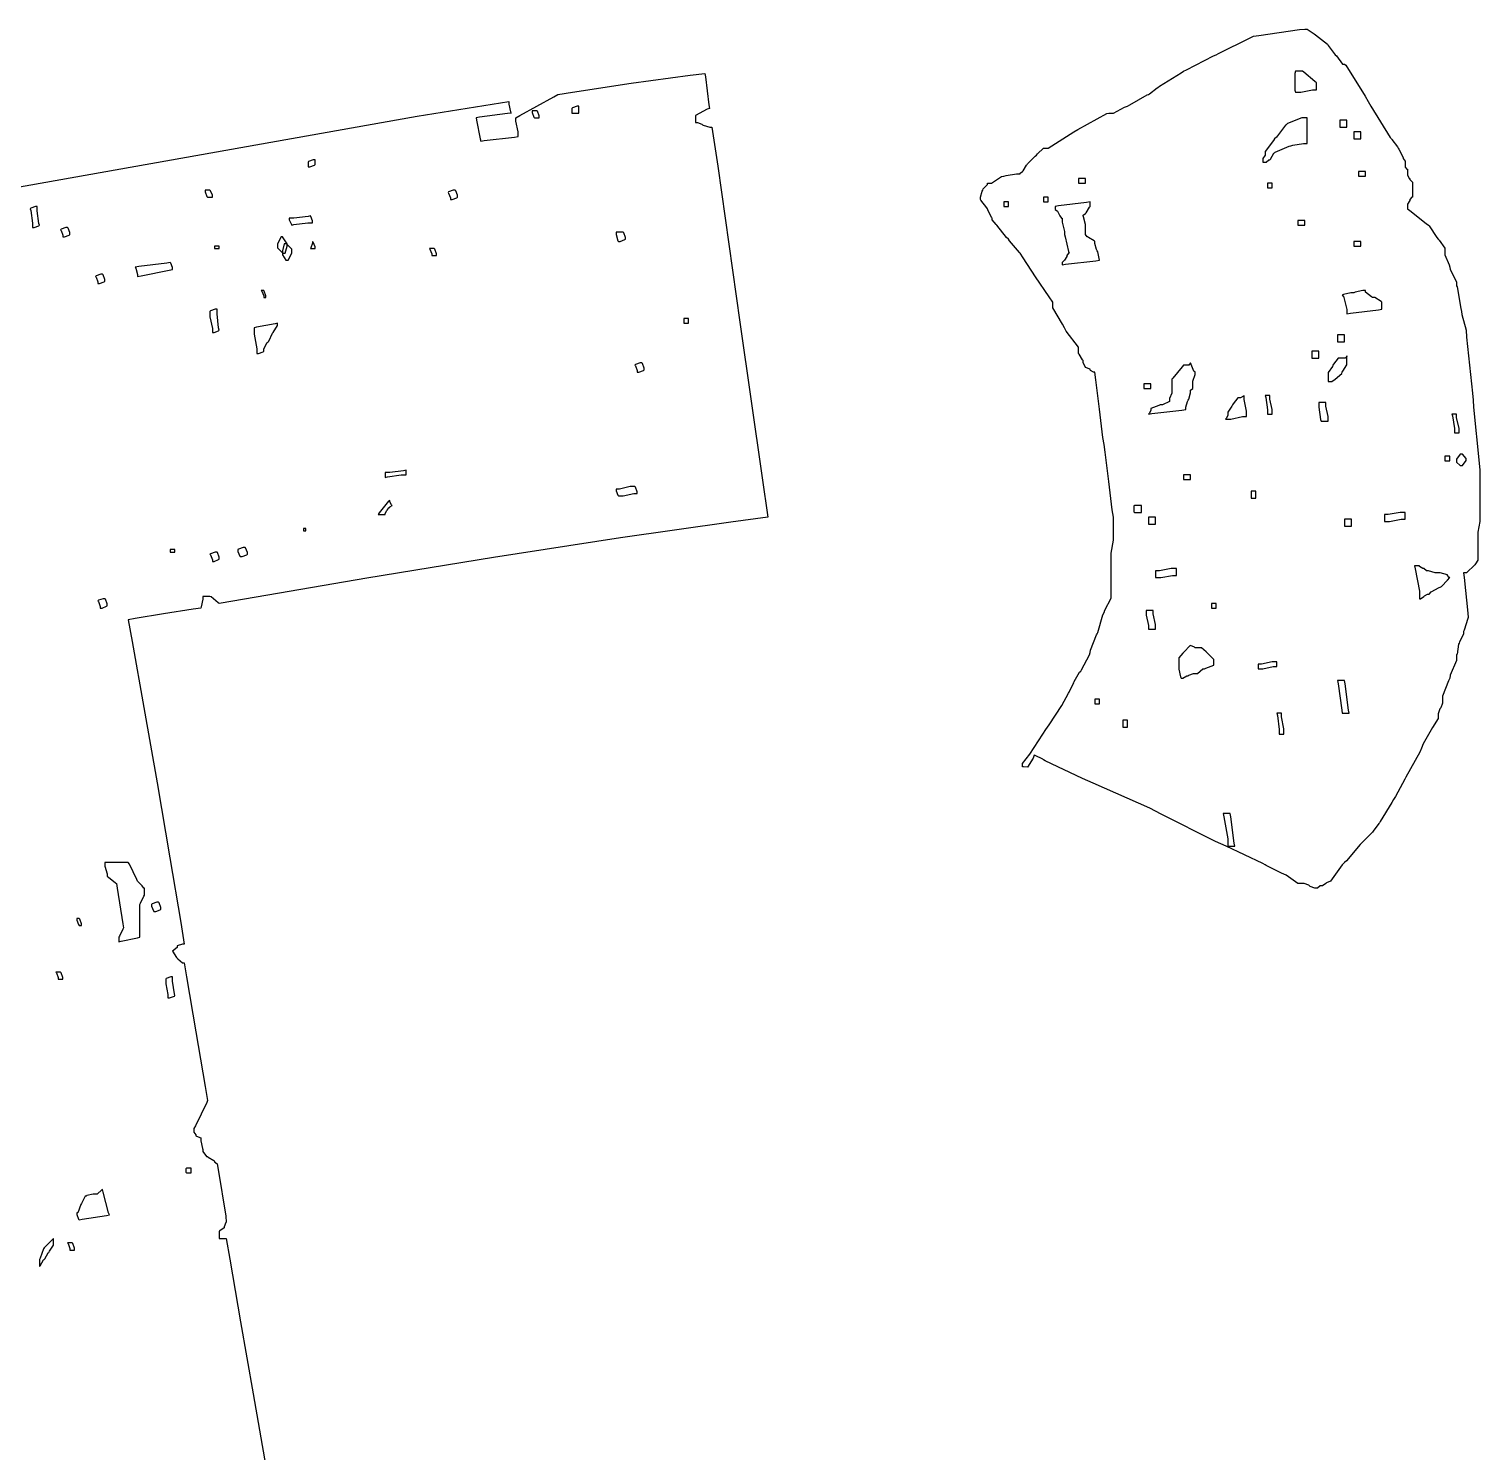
# Model space of a CAD drawing. Extents: x 54 to 303, y 49 to 296.
# Drawn here: x 120.39 to 142.31, y 272.04 to 293.55 of the extents above; entities that cross this region are included whole.
import ezdxf

# ---------------------------------------------------------------- set-up
doc = ezdxf.new("R2010")
doc.units = 0
doc.header["$MEASUREMENT"] = 0

msp = doc.modelspace()

# ---------------------------------------------------------------- linework, layer by layer
at = {"color": 7}
for points in [[(135.396, 282.399), (135.396, 282.447), (135.507, 282.589), (135.705, 282.893), (135.749, 282.964), (135.801, 283.034), (135.99, 283.325), (136.092, 283.511), (136.102, 283.527), (136.102, 283.527), (136.163, 283.651), (136.172, 283.669), (136.18, 283.687), (136.26, 283.828), (136.278, 283.846), (136.287, 283.863), (136.409, 284.092), (136.419, 284.127), (136.427, 284.163), (136.515, 284.393), (136.525, 284.409), (136.533, 284.427), (136.613, 284.693), (136.631, 284.728), (136.639, 284.763), (136.737, 284.948), (136.737, 285.008), (136.737, 285.008), (136.737, 285.195), (136.737, 285.257), (136.737, 285.327), (136.737, 285.485), (136.737, 285.538), (136.737, 285.626), (136.772, 285.824), (136.772, 285.89), (136.772, 285.962), (136.772, 286.121), (136.772, 286.173), (136.754, 286.279), (136.701, 286.708), (136.648, 287.153), (136.631, 287.267), (136.613, 287.373), (136.56, 287.802), (136.507, 288.246), (136.489, 288.36), (136.471, 288.36), (136.427, 288.388), (136.419, 288.396), (136.419, 288.405), (136.349, 288.432), (136.349, 288.432), (136.349, 288.432), (136.313, 288.51), (136.313, 288.536), (136.303, 288.546), (136.251, 288.634), (136.242, 288.642), (136.242, 288.74), (136.058, 288.979), (136.032, 289.031), (136.004, 289.085), (135.855, 289.336), (135.855, 289.418), (135.801, 289.498), (135.593, 289.803), (135.405, 290.09), (135.36, 290.16), (135.351, 290.169), (135.201, 290.346), (135.184, 290.372), (135.157, 290.398), (135.008, 290.583), (135.008, 290.583), (134.998, 290.593), (134.938, 290.666), (134.938, 290.689), (134.928, 290.698), (134.875, 290.813), (134.867, 290.829), (134.857, 290.847), (134.769, 290.963), (134.761, 290.971), (134.761, 291.007), (134.787, 291.095), (134.797, 291.112), (134.805, 291.13), (134.867, 291.196), (134.867, 291.218), (134.928, 291.218), (135.078, 291.316), (135.114, 291.324), (135.148, 291.334), (135.307, 291.358), (135.36, 291.358), (135.36, 291.368), (135.396, 291.394), (135.396, 291.394), (135.405, 291.404), (135.457, 291.492), (135.467, 291.501), (135.475, 291.51), (135.589, 291.624), (135.607, 291.641), (135.625, 291.659), (135.717, 291.747), (135.749, 291.747), (135.785, 291.747), (135.894, 291.819), (136.119, 291.96), (136.172, 291.994), (136.233, 292.03), (136.674, 292.268), (136.701, 292.276), (136.772, 292.276), (136.94, 292.366), (136.984, 292.383), (137.018, 292.401), (137.283, 292.55), (137.301, 292.559), (137.317, 292.568), (137.433, 292.657), (137.443, 292.665), (137.469, 292.683), (137.794, 292.886), (137.83, 292.912), (137.874, 292.93), (138.281, 293.142), (138.325, 293.158), (138.359, 293.176), (138.835, 293.415), (138.888, 293.441), (138.967, 293.45), (139.584, 293.539), (139.664, 293.547), (139.699, 293.547), (139.788, 293.485), (139.806, 293.475), (139.823, 293.459), (140.007, 293.317), (140.017, 293.299), (140.017, 293.299), (140.105, 293.176), (140.123, 293.158), (140.14, 293.142), (140.233, 293.018), (140.265, 293.018), (140.281, 293), (140.574, 292.533), (140.618, 292.453), (140.662, 292.383), (140.953, 291.906), (140.971, 291.888), (140.979, 291.88), (141.066, 291.765), (141.075, 291.747), (141.084, 291.731), (141.147, 291.607), (141.147, 291.607), (141.147, 291.589), (141.181, 291.549), (141.181, 291.535), (141.181, 291.519), (141.181, 291.478), (141.181, 291.465), (141.181, 291.457), (141.207, 291.43), (141.217, 291.43), (141.217, 291.412), (141.217, 291.373), (141.217, 291.358), (141.217, 291.342), (141.242, 291.288), (141.252, 291.288), (141.252, 291.272), (141.288, 291.232), (141.288, 291.218), (141.288, 291.201), (141.288, 291.148), (141.288, 291.148), (141.288, 291.131), (141.288, 291.078), (141.288, 291.078), (141.288, 291.06), (141.288, 291.02), (141.288, 291.006), (141.278, 291.006), (141.252, 290.971), (141.252, 290.971), (141.252, 290.955), (141.217, 290.901), (141.217, 290.901), (141.217, 290.865), (141.217, 290.829), (141.252, 290.803), (141.498, 290.61), (141.534, 290.583), (141.543, 290.575), (141.658, 290.398), (141.676, 290.372), (141.692, 290.354), (141.781, 290.236), (141.781, 290.196), (141.781, 290.134), (141.843, 289.983), (141.853, 289.947), (141.861, 289.913), (141.957, 289.728), (141.957, 289.667), (141.966, 289.649), (142.019, 289.322), (142.029, 289.278), (142.037, 289.234), (142.099, 288.995), (142.099, 288.995), (142.107, 288.89), (142.196, 288.043), (142.205, 287.937), (142.214, 287.832), (142.3, 286.985), (142.31, 286.879), (142.31, 286.8), (142.31, 286.622), (142.31, 286.562), (142.31, 286.465), (142.31, 286.246), (142.31, 286.173), (142.31, 286.103), (142.276, 285.944), (142.276, 285.89), (142.276, 285.838), (142.276, 285.68), (142.276, 285.68), (142.276, 285.663), (142.276, 285.623), (142.276, 285.61), (142.276, 285.61), (142.276, 285.556), (142.276, 285.538), (142.276, 285.521), (142.24, 285.467), (142.24, 285.467), (142.23, 285.451), (142.105, 285.327), (142.063, 285.327), (142.072, 285.257), (142.124, 284.718), (142.133, 284.656), (142.124, 284.639), (142.072, 284.463), (142.063, 284.445), (142.063, 284.401), (142.001, 284.287), (141.993, 284.269), (141.984, 284.252), (141.966, 284.102), (141.957, 284.092), (141.957, 284.004), (141.861, 283.784), (141.853, 283.74), (141.835, 283.695), (141.746, 283.464), (141.746, 283.387), (141.746, 283.361), (141.719, 283.29), (141.71, 283.281), (141.701, 283.272), (141.676, 283.199), (141.676, 283.174), (141.676, 283.13), (141.591, 282.994), (141.454, 282.743), (141.428, 282.681), (141.402, 282.621), (141.19, 282.24), (141.181, 282.222), (141.172, 282.214), (141.031, 281.95), (141.005, 281.905), (140.977, 281.861), (140.802, 281.57), (140.794, 281.553), (140.784, 281.544), (140.696, 281.428), (140.688, 281.41), (140.67, 281.394), (140.52, 281.244), (140.512, 281.234), (140.502, 281.226), (140.291, 280.979), (140.265, 280.952), (140.229, 280.917), (140.053, 280.671), (140.053, 280.671), (140.053, 280.671), (139.991, 280.644), (139.983, 280.635), (139.983, 280.635), (139.929, 280.599), (139.912, 280.599), (139.894, 280.599), (139.853, 280.565), (139.84, 280.565), (139.814, 280.565), (139.744, 280.591), (139.736, 280.599), (139.726, 280.609), (139.653, 280.635), (139.63, 280.635), (139.558, 280.635), (139.382, 280.759), (139.347, 280.775), (139.311, 280.793), (139.081, 280.909), (139.065, 280.917), (139.029, 280.935), (138.473, 281.2), (138.395, 281.234), (138.315, 281.27), (137.495, 281.685), (137.407, 281.729), (137.319, 281.773), (136.463, 282.152), (136.385, 282.186), (136.305, 282.222), (135.739, 282.488), (135.713, 282.505), (135.704, 282.514), (135.589, 282.567), (135.573, 282.575), (135.559, 282.527), (135.471, 282.394), (135.414, 282.399), (135.396, 282.399)], [(139.524, 292.593), (139.602, 292.593), (139.78, 292.629), (139.84, 292.629), (139.84, 292.657), (139.84, 292.716), (139.84, 292.735), (139.814, 292.753), (139.646, 292.895), (139.63, 292.912), (139.594, 292.912), (139.576, 292.912), (139.536, 292.912), (139.524, 292.912), (139.514, 292.877), (139.514, 292.621), (139.524, 292.593)], [(128.022, 292.206), (128.04, 292.206), (128.081, 292.206), (128.094, 292.206), (128.094, 292.234), (128.066, 292.304), (128.058, 292.312), (128.04, 292.312), (128, 292.312), (127.988, 292.312), (127.988, 292.286), (128.013, 292.216), (128.022, 292.206)], [(128.588, 292.276), (128.614, 292.276), (128.673, 292.276), (128.694, 292.276), (128.694, 292.304), (128.694, 292.363), (128.694, 292.383), (128.666, 292.383), (128.596, 292.356), (128.588, 292.347), (128.588, 292.347), (128.588, 292.294), (128.588, 292.276)], [(139.7, 292.206), (139.62, 292.206), (139.399, 292.118), (139.383, 292.1), (139.373, 292.092), (139.233, 291.915), (139.207, 291.888), (139.189, 291.862), (139.065, 291.696), (139.065, 291.641), (139.065, 291.641), (139.03, 291.589), (139.03, 291.571), (139.03, 291.535), (139.065, 291.535), (139.081, 291.535), (139.121, 291.571), (139.135, 291.571), (139.143, 291.58), (139.197, 291.669), (139.207, 291.677), (139.215, 291.687), (139.426, 291.775), (139.453, 291.783), (139.48, 291.793), (139.645, 291.817), (139.7, 291.817), (139.7, 291.915), (139.7, 292.135), (139.7, 292.206)], [(140.193, 292.064), (140.22, 292.064), (140.279, 292.064), (140.299, 292.064), (140.299, 292.092), (140.299, 292.151), (140.299, 292.17), (140.272, 292.17), (140.213, 292.17), (140.193, 292.17), (140.193, 292.144), (140.193, 292.085), (140.193, 292.064)], [(140.406, 291.888), (140.432, 291.888), (140.491, 291.888), (140.512, 291.888), (140.512, 291.915), (140.512, 291.975), (140.512, 291.994), (140.484, 291.994), (140.425, 291.994), (140.406, 291.994), (140.406, 291.968), (140.406, 291.908), (140.406, 291.888)], [(124.601, 291.465), (124.627, 291.465), (124.697, 291.492), (124.707, 291.501), (124.707, 291.519), (124.707, 291.558), (124.707, 291.571), (124.679, 291.571), (124.609, 291.545), (124.601, 291.535), (124.601, 291.519), (124.601, 291.478), (124.601, 291.465)], [(140.476, 291.324), (140.502, 291.324), (140.561, 291.324), (140.582, 291.324), (140.582, 291.342), (140.582, 291.382), (140.582, 291.394), (140.554, 291.394), (140.495, 291.394), (140.476, 291.394), (140.476, 291.378), (140.476, 291.324), (140.476, 291.324)], [(136.242, 291.218), (136.269, 291.218), (136.328, 291.218), (136.349, 291.218), (136.349, 291.236), (136.349, 291.276), (136.349, 291.288), (136.321, 291.288), (136.262, 291.288), (136.242, 291.288), (136.242, 291.272), (136.242, 291.232), (136.242, 291.218)], [(139.101, 291.148), (139.117, 291.148), (139.157, 291.148), (139.171, 291.148), (139.171, 291.166), (139.171, 291.206), (139.171, 291.218), (139.153, 291.218), (139.113, 291.218), (139.101, 291.218), (139.101, 291.201), (139.101, 291.162), (139.101, 291.148)], [(123.083, 291.006), (123.101, 291.006), (123.142, 291.006), (123.155, 291.006), (123.155, 291.034), (123.128, 291.104), (123.119, 291.112), (123.101, 291.112), (123.062, 291.112), (123.049, 291.112), (123.049, 291.086), (123.074, 291.016), (123.083, 291.006)], [(126.753, 290.971), (126.78, 290.971), (126.85, 290.998), (126.86, 291.006), (126.86, 291.034), (126.832, 291.104), (126.824, 291.112), (126.796, 291.112), (126.726, 291.087), (126.717, 291.078), (126.726, 291.069), (126.753, 290.996), (126.753, 290.971)], [(135.713, 290.935), (135.73, 290.935), (135.77, 290.935), (135.783, 290.935), (135.783, 290.953), (135.783, 290.993), (135.783, 291.006), (135.766, 291.006), (135.726, 291.006), (135.713, 291.006), (135.713, 290.989), (135.713, 290.949), (135.713, 290.935)], [(120.438, 290.548), (120.464, 290.548), (120.534, 290.575), (120.544, 290.583), (120.534, 290.61), (120.51, 290.802), (120.51, 290.865), (120.482, 290.865), (120.412, 290.839), (120.403, 290.829), (120.412, 290.803), (120.438, 290.613), (120.438, 290.548)], [(135.114, 290.865), (135.13, 290.865), (135.17, 290.865), (135.184, 290.865), (135.184, 290.883), (135.184, 290.923), (135.184, 290.935), (135.166, 290.935), (135.126, 290.935), (135.114, 290.935), (135.114, 290.919), (135.114, 290.879), (135.114, 290.865)], [(136.102, 290.16), (136.092, 290.16), (136.066, 290.124), (136.066, 290.124), (136.066, 290.108), (136.032, 290.054), (136.032, 290.054), (135.996, 290.019), (135.996, 289.983), (136.048, 289.993), (136.507, 290.045), (136.561, 290.054), (136.561, 290.054), (136.533, 290.178), (136.525, 290.196), (136.515, 290.213), (136.489, 290.306), (136.489, 290.336), (136.479, 290.346), (136.393, 290.398), (136.385, 290.406), (136.375, 290.406), (136.349, 290.442), (136.349, 290.442), (136.349, 290.47), (136.349, 290.529), (136.349, 290.548), (136.349, 290.593), (136.321, 290.707), (136.313, 290.725), (136.313, 290.734), (136.349, 290.759), (136.349, 290.759), (136.357, 290.769), (136.409, 290.857), (136.419, 290.865), (136.419, 290.883), (136.419, 290.923), (136.419, 290.935), (136.365, 290.927), (135.942, 290.875), (135.89, 290.865), (135.89, 290.829), (135.89, 290.821), (135.926, 290.795), (135.926, 290.795), (135.96, 290.725), (135.96, 290.725), (135.986, 290.689), (135.996, 290.689), (135.996, 290.628), (136.032, 290.489), (136.032, 290.442), (136.04, 290.408), (136.092, 290.187), (136.102, 290.16)], [(120.897, 290.406), (120.923, 290.406), (120.993, 290.434), (121.003, 290.442), (121.003, 290.47), (120.975, 290.54), (120.967, 290.548), (120.941, 290.548), (120.87, 290.522), (120.862, 290.513), (120.87, 290.504), (120.897, 290.431), (120.897, 290.406)], [(124.354, 290.583), (124.389, 290.593), (124.599, 290.619), (124.671, 290.619), (124.671, 290.646), (124.645, 290.716), (124.637, 290.725), (124.601, 290.716), (124.389, 290.689), (124.318, 290.689), (124.318, 290.663), (124.345, 290.601), (124.354, 290.583)], [(139.56, 290.583), (139.586, 290.583), (139.644, 290.583), (139.664, 290.583), (139.664, 290.601), (139.664, 290.641), (139.664, 290.653), (139.638, 290.653), (139.579, 290.653), (139.56, 290.653), (139.56, 290.653), (139.56, 290.601), (139.56, 290.583)], [(124.214, 290.406), (124.196, 290.406), (124.142, 290.302), (124.142, 290.266), (124.142, 290.24), (124.22, 290.16), (124.248, 290.16), (124.256, 290.16), (124.284, 290.266), (124.284, 290.3), (124.274, 290.318), (124.214, 290.406), (124.214, 290.406)], [(124.248, 290.3), (124.238, 290.3), (124.214, 290.196), (124.214, 290.16), (124.214, 290.134), (124.266, 290.054), (124.284, 290.054), (124.301, 290.054), (124.354, 290.161), (124.354, 290.196), (124.354, 290.222), (124.274, 290.3), (124.248, 290.3)], [(124.637, 290.23), (124.653, 290.23), (124.693, 290.23), (124.707, 290.23), (124.707, 290.257), (124.679, 290.328), (124.671, 290.336), (124.671, 290.31), (124.645, 290.24), (124.637, 290.23)], [(129.293, 290.336), (129.319, 290.336), (129.389, 290.364), (129.399, 290.372), (129.399, 290.398), (129.372, 290.468), (129.363, 290.477), (129.336, 290.477), (129.276, 290.477), (129.257, 290.477), (129.257, 290.442), (129.284, 290.346), (129.293, 290.336)], [(140.406, 290.266), (140.432, 290.266), (140.491, 290.266), (140.512, 290.266), (140.512, 290.284), (140.512, 290.324), (140.512, 290.336), (140.484, 290.336), (140.425, 290.336), (140.406, 290.336), (140.406, 290.336), (140.406, 290.284), (140.406, 290.266)], [(123.19, 290.23), (123.206, 290.23), (123.246, 290.23), (123.26, 290.23), (123.26, 290.266), (123.242, 290.266), (123.202, 290.266), (123.19, 290.266), (123.19, 290.266), (123.19, 290.24), (123.19, 290.23)], [(126.471, 290.124), (126.487, 290.124), (126.527, 290.124), (126.541, 290.124), (126.541, 290.152), (126.515, 290.222), (126.507, 290.23), (126.489, 290.23), (126.448, 290.23), (126.435, 290.23), (126.443, 290.222), (126.471, 290.149), (126.471, 290.124)], [(122.025, 289.807), (122.078, 289.816), (122.501, 289.905), (122.554, 289.913), (122.554, 289.941), (122.528, 290.011), (122.52, 290.019), (122.466, 290.011), (122.043, 289.957), (121.991, 289.947), (121.999, 289.931), (122.025, 289.839), (122.025, 289.807)], [(121.426, 289.701), (121.452, 289.701), (121.522, 289.728), (121.532, 289.737), (121.532, 289.764), (121.504, 289.834), (121.496, 289.843), (121.47, 289.843), (121.4, 289.816), (121.392, 289.807), (121.4, 289.799), (121.426, 289.726), (121.426, 289.701)], [(123.931, 289.49), (123.965, 289.49), (123.965, 289.516), (123.939, 289.586), (123.931, 289.595), (123.895, 289.595), (123.904, 289.586), (123.931, 289.515), (123.931, 289.49)], [(140.299, 289.242), (140.352, 289.252), (140.775, 289.305), (140.829, 289.314), (140.829, 289.34), (140.829, 289.399), (140.829, 289.418), (140.819, 289.428), (140.72, 289.49), (140.688, 289.49), (140.67, 289.5), (140.582, 289.571), (140.582, 289.595), (140.538, 289.595), (140.422, 289.57), (140.406, 289.56), (140.361, 289.56), (140.246, 289.534), (140.229, 289.524), (140.246, 289.508), (140.299, 289.31), (140.299, 289.242)], [(123.155, 288.961), (123.182, 288.961), (123.25, 288.987), (123.26, 288.995), (123.25, 289.031), (123.226, 289.243), (123.226, 289.314), (123.198, 289.314), (123.128, 289.287), (123.119, 289.278), (123.119, 289.199), (123.155, 289.021), (123.155, 288.961)], [(123.825, 288.642), (123.851, 288.642), (123.921, 288.67), (123.931, 288.678), (123.931, 288.714), (123.983, 288.811), (124.001, 288.819), (124.01, 288.829), (124.062, 288.953), (124.072, 288.961), (124.072, 288.961), (124.142, 289.067), (124.142, 289.101), (124.106, 289.093), (123.824, 289.041), (123.789, 289.031), (123.789, 288.935), (123.825, 288.715), (123.825, 288.642)], [(130.281, 289.101), (130.298, 289.101), (130.338, 289.101), (130.351, 289.101), (130.351, 289.119), (130.351, 289.159), (130.351, 289.172), (130.333, 289.172), (130.294, 289.172), (130.281, 289.172), (130.281, 289.155), (130.281, 289.101), (130.281, 289.101)], [(140.159, 288.819), (140.185, 288.819), (140.244, 288.819), (140.265, 288.819), (140.265, 288.846), (140.265, 288.906), (140.265, 288.925), (140.237, 288.925), (140.178, 288.925), (140.159, 288.925), (140.159, 288.899), (140.159, 288.84), (140.159, 288.819)], [(139.77, 288.572), (139.796, 288.572), (139.856, 288.572), (139.876, 288.572), (139.876, 288.6), (139.876, 288.659), (139.876, 288.678), (139.849, 288.678), (139.79, 288.678), (139.77, 288.678), (139.77, 288.652), (139.77, 288.593), (139.77, 288.572)], [(140.299, 288.608), (140.299, 288.6), (140.273, 288.572), (140.265, 288.572), (140.247, 288.572), (140.206, 288.572), (140.193, 288.572), (140.167, 288.572), (140.097, 288.484), (140.089, 288.466), (140.079, 288.449), (140.017, 288.357), (140.017, 288.326), (140.017, 288.3), (140.017, 288.24), (140.017, 288.219), (140.053, 288.219), (140.069, 288.219), (140.123, 288.255), (140.123, 288.255), (140.123, 288.255), (140.22, 288.344), (140.229, 288.36), (140.237, 288.378), (140.299, 288.472), (140.299, 288.502), (140.299, 288.53), (140.299, 288.589), (140.299, 288.608)], [(129.576, 288.36), (129.602, 288.36), (129.672, 288.388), (129.682, 288.396), (129.682, 288.423), (129.654, 288.494), (129.646, 288.502), (129.618, 288.502), (129.548, 288.476), (129.54, 288.466), (129.548, 288.458), (129.576, 288.385), (129.576, 288.36)], [(137.936, 288.502), (137.936, 288.502), (137.909, 288.466), (137.9, 288.466), (137.882, 288.466), (137.842, 288.466), (137.83, 288.466), (137.812, 288.44), (137.67, 288.273), (137.654, 288.255), (137.654, 288.237), (137.654, 288.198), (137.654, 288.183), (137.654, 288.183), (137.654, 288.105), (137.654, 288.079), (137.654, 288.044), (137.619, 287.964), (137.619, 287.937), (137.619, 287.92), (137.512, 287.867), (137.477, 287.867), (137.459, 287.859), (137.337, 287.813), (137.337, 287.796), (137.337, 287.78), (137.309, 287.736), (137.301, 287.726), (137.353, 287.736), (137.804, 287.788), (137.866, 287.796), (137.866, 287.832), (137.891, 287.92), (137.9, 287.937), (137.909, 287.955), (137.936, 288.049), (137.936, 288.079), (137.936, 288.089), (137.972, 288.113), (137.972, 288.113), (137.972, 288.113), (137.972, 288.149), (137.972, 288.149), (137.972, 288.183), (137.972, 288.228), (138.006, 288.327), (138.006, 288.36), (137.988, 288.378), (137.936, 288.502), (137.936, 288.502)], [(137.231, 288.113), (137.257, 288.113), (137.316, 288.113), (137.337, 288.113), (137.337, 288.131), (137.337, 288.171), (137.337, 288.183), (137.309, 288.183), (137.25, 288.183), (137.231, 288.183), (137.231, 288.167), (137.231, 288.127), (137.231, 288.113)], [(138.678, 287.973), (138.65, 287.973), (138.58, 287.885), (138.571, 287.867), (138.562, 287.85), (138.501, 287.758), (138.501, 287.726), (138.501, 287.708), (138.473, 287.664), (138.465, 287.654), (138.544, 287.654), (138.722, 287.69), (138.782, 287.69), (138.782, 287.77), (138.748, 287.948), (138.748, 288.007), (138.738, 287.999), (138.693, 287.973), (138.678, 287.973)], [(139.101, 287.726), (139.117, 287.726), (139.157, 287.726), (139.171, 287.726), (139.171, 287.796), (139.135, 287.955), (139.135, 288.007), (139.117, 288.007), (139.077, 288.007), (139.065, 288.007), (139.073, 287.981), (139.101, 287.791), (139.101, 287.726)], [(139.912, 287.62), (139.938, 287.62), (139.996, 287.62), (140.017, 287.62), (140.017, 287.692), (139.983, 287.85), (139.983, 287.903), (139.955, 287.903), (139.896, 287.903), (139.876, 287.903), (139.876, 287.832), (139.902, 287.648), (139.912, 287.62)], [(141.923, 287.444), (141.939, 287.444), (141.979, 287.444), (141.993, 287.444), (141.993, 287.515), (141.957, 287.674), (141.957, 287.726), (141.939, 287.726), (141.899, 287.726), (141.887, 287.726), (141.895, 287.7), (141.923, 287.508), (141.923, 287.444)], [(141.781, 287.021), (141.799, 287.021), (141.839, 287.021), (141.853, 287.021), (141.853, 287.038), (141.853, 287.079), (141.853, 287.091), (141.835, 287.091), (141.793, 287.091), (141.781, 287.091), (141.781, 287.074), (141.781, 287.034), (141.781, 287.021)], [(142.029, 287.125), (142.011, 287.125), (141.957, 287.047), (141.957, 287.021), (141.957, 287.003), (142.011, 286.949), (142.029, 286.949), (142.045, 286.949), (142.099, 287.029), (142.099, 287.055), (142.099, 287.056), (142.045, 287.125), (142.029, 287.125)], [(125.765, 286.772), (125.8, 286.782), (126.01, 286.808), (126.082, 286.808), (126.082, 286.826), (126.082, 286.866), (126.082, 286.879), (126.046, 286.87), (125.835, 286.844), (125.765, 286.844), (125.765, 286.826), (125.765, 286.772), (125.765, 286.772)], [(137.83, 286.738), (137.856, 286.738), (137.915, 286.738), (137.936, 286.738), (137.936, 286.756), (137.936, 286.796), (137.936, 286.808), (137.909, 286.808), (137.849, 286.808), (137.83, 286.808), (137.83, 286.808), (137.83, 286.756), (137.83, 286.738)], [(129.293, 286.492), (129.363, 286.492), (129.522, 286.526), (129.576, 286.526), (129.576, 286.553), (129.548, 286.624), (129.54, 286.632), (129.468, 286.632), (129.31, 286.596), (129.257, 286.596), (129.257, 286.57), (129.284, 286.501), (129.293, 286.492)], [(138.854, 286.456), (138.87, 286.456), (138.91, 286.456), (138.924, 286.456), (138.924, 286.483), (138.924, 286.542), (138.924, 286.562), (138.906, 286.562), (138.866, 286.562), (138.854, 286.562), (138.854, 286.536), (138.854, 286.476), (138.854, 286.456)], [(125.659, 286.209), (125.676, 286.209), (125.716, 286.209), (125.729, 286.209), (125.765, 286.209), (125.765, 286.227), (125.791, 286.271), (125.801, 286.279), (125.801, 286.289), (125.826, 286.315), (125.835, 286.315), (125.835, 286.325), (125.871, 286.349), (125.871, 286.349), (125.862, 286.359), (125.835, 286.404), (125.835, 286.42), (125.817, 286.411), (125.676, 286.236), (125.659, 286.209)], [(137.09, 286.243), (137.116, 286.243), (137.174, 286.243), (137.195, 286.243), (137.195, 286.271), (137.195, 286.33), (137.195, 286.349), (137.168, 286.349), (137.109, 286.349), (137.09, 286.349), (137.08, 286.341), (137.08, 286.253), (137.09, 286.243)], [(137.301, 286.067), (137.327, 286.067), (137.386, 286.067), (137.407, 286.067), (137.407, 286.095), (137.407, 286.154), (137.407, 286.173), (137.379, 286.173), (137.32, 286.173), (137.301, 286.173), (137.301, 286.147), (137.301, 286.088), (137.301, 286.067)], [(140.265, 286.033), (140.291, 286.033), (140.349, 286.033), (140.37, 286.033), (140.37, 286.06), (140.37, 286.119), (140.37, 286.139), (140.343, 286.139), (140.284, 286.139), (140.265, 286.139), (140.265, 286.112), (140.265, 286.053), (140.265, 286.033)], [(140.865, 286.103), (140.943, 286.103), (141.121, 286.139), (141.181, 286.139), (141.181, 286.165), (141.181, 286.224), (141.181, 286.243), (141.102, 286.243), (140.924, 286.209), (140.865, 286.209), (140.865, 286.183), (140.865, 286.124), (140.865, 286.103)], [(124.531, 285.962), (124.567, 285.962), (124.567, 285.997), (124.531, 285.997), (124.531, 285.997), (124.531, 285.972), (124.531, 285.962)], [(123.578, 285.574), (123.605, 285.574), (123.675, 285.601), (123.685, 285.61), (123.685, 285.636), (123.657, 285.706), (123.649, 285.714), (123.621, 285.714), (123.551, 285.689), (123.542, 285.68), (123.542, 285.654), (123.569, 285.583), (123.578, 285.574)], [(122.52, 285.644), (122.537, 285.644), (122.577, 285.644), (122.59, 285.644), (122.59, 285.68), (122.572, 285.68), (122.532, 285.68), (122.52, 285.68), (122.52, 285.644)], [(123.155, 285.503), (123.182, 285.503), (123.25, 285.53), (123.26, 285.538), (123.26, 285.565), (123.234, 285.636), (123.226, 285.644), (123.198, 285.644), (123.128, 285.619), (123.119, 285.61), (123.128, 285.601), (123.155, 285.528), (123.155, 285.503)], [(137.407, 285.257), (137.486, 285.257), (137.663, 285.291), (137.724, 285.291), (137.724, 285.319), (137.724, 285.378), (137.724, 285.397), (137.644, 285.397), (137.466, 285.361), (137.407, 285.361), (137.407, 285.335), (137.407, 285.277), (137.407, 285.257)], [(141.394, 284.938), (141.41, 284.938), (141.464, 284.974), (141.464, 284.974), (141.472, 284.984), (141.518, 285.008), (141.534, 285.008), (141.543, 285.008), (141.57, 285.044), (141.57, 285.044), (141.57, 285.044), (141.692, 285.107), (141.71, 285.115), (141.727, 285.125), (141.817, 285.221), (141.817, 285.221), (141.853, 285.257), (141.843, 285.257), (141.817, 285.291), (141.817, 285.291), (141.817, 285.301), (141.71, 285.327), (141.676, 285.327), (141.632, 285.327), (141.533, 285.361), (141.5, 285.361), (141.464, 285.397), (141.446, 285.397), (141.394, 285.425), (141.394, 285.433), (141.358, 285.433), (141.323, 285.433), (141.332, 285.389), (141.394, 285.052), (141.394, 284.938)], [(121.462, 284.798), (121.488, 284.798), (121.558, 284.824), (121.568, 284.832), (121.568, 284.86), (121.54, 284.93), (121.532, 284.938), (121.504, 284.938), (121.434, 284.914), (121.426, 284.904), (121.434, 284.896), (121.462, 284.823), (121.462, 284.798)], [(138.253, 284.798), (138.271, 284.798), (138.311, 284.798), (138.325, 284.798), (138.325, 284.816), (138.325, 284.856), (138.325, 284.868), (138.307, 284.868), (138.266, 284.868), (138.253, 284.868), (138.253, 284.868), (138.253, 284.816), (138.253, 284.798)], [(137.301, 284.479), (137.327, 284.479), (137.386, 284.479), (137.407, 284.479), (137.407, 284.551), (137.371, 284.71), (137.371, 284.762), (137.345, 284.762), (137.286, 284.762), (137.267, 284.762), (137.267, 284.692), (137.301, 284.533), (137.301, 284.479)], [(137.936, 284.233), (137.927, 284.225), (137.838, 284.136), (137.83, 284.127), (137.82, 284.118), (137.76, 284.047), (137.76, 284.022), (137.76, 283.996), (137.76, 283.936), (137.76, 283.916), (137.76, 283.872), (137.786, 283.758), (137.796, 283.74), (137.822, 283.74), (137.88, 283.774), (137.9, 283.774), (137.909, 283.784), (137.982, 283.81), (138.006, 283.81), (138.041, 283.81), (138.121, 283.88), (138.148, 283.88), (138.165, 283.89), (138.289, 283.935), (138.289, 283.95), (138.289, 283.986), (138.289, 284.022), (138.279, 284.032), (138.191, 284.118), (138.183, 284.127), (138.173, 284.136), (138.1, 284.198), (138.077, 284.198), (138.059, 284.198), (138.019, 284.198), (138.006, 284.198), (137.997, 284.208), (137.936, 284.233), (137.936, 284.233)], [(138.958, 283.88), (139.029, 283.88), (139.187, 283.916), (139.241, 283.916), (139.241, 283.934), (139.241, 283.974), (139.241, 283.986), (139.169, 283.986), (139.011, 283.95), (138.958, 283.95), (138.958, 283.934), (138.958, 283.894), (138.958, 283.88)], [(140.229, 283.21), (140.255, 283.21), (140.315, 283.21), (140.335, 283.21), (140.325, 283.254), (140.273, 283.651), (140.265, 283.704), (140.237, 283.704), (140.178, 283.704), (140.159, 283.704), (140.167, 283.651), (140.22, 283.254), (140.229, 283.21)], [(136.489, 283.351), (136.507, 283.351), (136.547, 283.351), (136.561, 283.351), (136.561, 283.369), (136.561, 283.409), (136.561, 283.421), (136.543, 283.421), (136.502, 283.421), (136.489, 283.421), (136.489, 283.405), (136.489, 283.365), (136.489, 283.351)], [(136.914, 282.998), (136.93, 282.998), (136.97, 282.998), (136.984, 282.998), (136.984, 283.025), (136.984, 283.085), (136.984, 283.104), (136.966, 283.104), (136.926, 283.104), (136.914, 283.104), (136.914, 283.078), (136.914, 283.019), (136.914, 282.998)], [(139.277, 282.892), (139.294, 282.892), (139.333, 282.892), (139.347, 282.892), (139.347, 282.972), (139.311, 283.151), (139.311, 283.21), (139.294, 283.21), (139.253, 283.21), (139.241, 283.21), (139.25, 283.176), (139.277, 282.964), (139.277, 282.892)], [(138.501, 281.2), (138.527, 281.2), (138.585, 281.2), (138.606, 281.2), (138.596, 281.244), (138.544, 281.641), (138.535, 281.693), (138.508, 281.693), (138.449, 281.693), (138.429, 281.693), (138.438, 281.641), (138.501, 281.31), (138.501, 281.2)], [(121.744, 279.823), (121.744, 279.806), (121.744, 279.767), (121.744, 279.753), (121.779, 279.762), (122.025, 279.815), (122.061, 279.823), (122.061, 279.895), (122.061, 280.053), (122.061, 280.106), (122.061, 280.159), (122.061, 280.318), (122.061, 280.318), (122.069, 280.336), (122.122, 280.442), (122.131, 280.458), (122.131, 280.494), (122.131, 280.512), (122.131, 280.552), (122.131, 280.565), (122.122, 280.565), (122.097, 280.599), (122.097, 280.599), (122.097, 280.599), (122.034, 280.662), (122.025, 280.671), (122.016, 280.697), (121.901, 280.925), (121.885, 280.952), (121.841, 280.952), (121.741, 280.952), (121.708, 280.952), (121.664, 280.952), (121.565, 280.952), (121.532, 280.952), (121.532, 280.899), (121.568, 280.781), (121.568, 280.741), (121.584, 280.732), (121.69, 280.644), (121.708, 280.635), (121.716, 280.565), (121.805, 280.027), (121.815, 279.965), (121.805, 279.947), (121.752, 279.841), (121.744, 279.823)], [(122.273, 280.212), (122.3, 280.212), (122.368, 280.238), (122.378, 280.246), (122.378, 280.274), (122.352, 280.344), (122.344, 280.352), (122.316, 280.352), (122.246, 280.327), (122.238, 280.318), (122.238, 280.291), (122.264, 280.221), (122.273, 280.212)], [(121.143, 279.999), (121.179, 279.999), (121.179, 280.027), (121.152, 280.097), (121.143, 280.106), (121.109, 280.106), (121.109, 280.079), (121.134, 280.017), (121.143, 279.999)], [(120.826, 279.188), (120.843, 279.188), (120.883, 279.188), (120.897, 279.188), (120.897, 279.215), (120.87, 279.286), (120.862, 279.294), (120.844, 279.294), (120.803, 279.294), (120.79, 279.294), (120.799, 279.286), (120.826, 279.213), (120.826, 279.188)], [(122.484, 278.907), (122.51, 278.907), (122.581, 278.933), (122.59, 278.941), (122.581, 278.969), (122.554, 279.16), (122.554, 279.224), (122.528, 279.224), (122.458, 279.198), (122.45, 279.188), (122.45, 279.117), (122.484, 278.96), (122.484, 278.907)], [(122.767, 276.261), (122.783, 276.261), (122.823, 276.261), (122.837, 276.261), (122.837, 276.279), (122.837, 276.319), (122.837, 276.331), (122.819, 276.331), (122.779, 276.331), (122.767, 276.331), (122.757, 276.323), (122.757, 276.271), (122.767, 276.261)], [(121.496, 276.013), (121.486, 276.005), (121.415, 275.942), (121.392, 275.942), (121.356, 275.942), (121.258, 275.918), (121.249, 275.908), (121.231, 275.908), (121.187, 275.82), (121.179, 275.802), (121.17, 275.785), (121.124, 275.66), (121.109, 275.66), (121.109, 275.634), (121.134, 275.565), (121.143, 275.555), (121.187, 275.565), (121.558, 275.617), (121.602, 275.626), (121.584, 275.661), (121.504, 275.969), (121.496, 276.013)], [(120.614, 275.131), (120.604, 275.114), (120.552, 274.972), (120.544, 274.954), (120.544, 274.92), (120.544, 274.904), (120.544, 274.864), (120.544, 274.85), (120.552, 274.859), (120.604, 274.946), (120.614, 274.954), (120.622, 274.964), (120.676, 275.052), (120.686, 275.06), (120.694, 275.078), (120.756, 275.172), (120.756, 275.203), (120.756, 275.22), (120.756, 275.261), (120.756, 275.273), (120.738, 275.256), (120.622, 275.141), (120.614, 275.131)], [(121.003, 275.096), (121.019, 275.096), (121.059, 275.096), (121.073, 275.096), (121.073, 275.124), (121.047, 275.194), (121.039, 275.203), (121.021, 275.203), (120.979, 275.203), (120.967, 275.203), (120.975, 275.194), (121.003, 275.121), (121.003, 275.096)]]:
    msp.add_lwpolyline(points, close=True, dxfattribs=at)
msp.add_lwpolyline([(112.5, 289.789), (126.25, 292.232), (127.635, 292.453), (127.635, 292.409), (127.66, 292.294), (127.67, 292.276), (127.616, 292.268), (127.193, 292.216), (127.14, 292.206), (127.149, 292.172), (127.202, 291.889), (127.212, 291.853), (127.265, 291.863), (127.722, 291.915), (127.776, 291.924), (127.776, 291.995), (127.742, 292.154), (127.742, 292.206), (127.802, 292.242), (128.313, 292.524), (128.375, 292.559), (128.596, 292.595), (129.486, 292.731), (130.377, 292.85), (130.598, 292.876), (130.606, 292.824), (130.659, 292.401), (130.668, 292.347), (130.633, 292.338), (130.458, 292.239), (130.458, 292.206), (130.458, 292.17), (130.458, 292.136), (130.484, 292.136), (130.554, 292.11), (130.564, 292.1), (130.572, 292.092), (130.671, 292.064), (130.704, 292.064), (130.792, 291.475), (131.127, 289.119), (131.462, 286.764), (131.55, 286.173), (130.992, 286.097), (129.322, 285.856), (127.405, 285.561), (125.488, 285.247), (123.817, 284.963), (123.26, 284.868), (123.242, 284.878), (123.136, 284.966), (123.119, 284.974), (123.083, 284.974), (123.066, 284.974), (123.026, 284.974), (123.013, 284.974), (123.013, 284.93), (122.987, 284.816), (122.979, 284.798), (122.863, 284.781), (122.418, 284.71), (121.989, 284.639), (121.885, 284.621), (121.943, 284.291), (122.12, 283.294), (122.32, 282.156), (122.514, 281.025), (122.677, 280.045), (122.731, 279.717), (122.705, 279.717), (122.626, 279.692), (122.626, 279.683), (122.626, 279.666), (122.554, 279.612), (122.554, 279.612), (122.554, 279.612), (122.616, 279.516), (122.626, 279.506), (122.634, 279.498), (122.706, 279.436), (122.731, 279.436), (122.765, 279.225), (122.907, 278.395), (123.048, 277.566), (123.083, 277.354), (123.074, 277.327), (122.899, 276.975), (122.873, 276.931), (122.873, 276.895), (122.873, 276.878), (122.907, 276.838), (122.907, 276.824), (122.916, 276.816), (122.979, 276.79), (122.979, 276.79), (122.979, 276.746), (123.004, 276.631), (123.013, 276.614), (123.013, 276.587), (123.066, 276.508), (123.083, 276.508), (123.092, 276.499), (123.18, 276.447), (123.19, 276.437), (123.19, 276.429), (123.226, 276.401), (123.226, 276.401), (123.242, 276.313), (123.357, 275.608), (123.366, 275.519), (123.357, 275.511), (123.332, 275.449), (123.332, 275.449), (123.332, 275.433), (123.268, 275.389), (123.26, 275.379), (123.26, 275.343), (123.26, 275.326), (123.26, 275.287), (123.26, 275.273), (123.26, 275.273), (123.296, 275.273), (123.296, 275.273), (123.296, 275.273), (123.326, 275.269), (123.332, 275.273), (123.366, 275.273), (123.419, 274.959), (123.583, 274.013), (123.771, 272.923), (123.962, 271.825)], dxfattribs=at)

doc.saveas('drawing.dxf')
